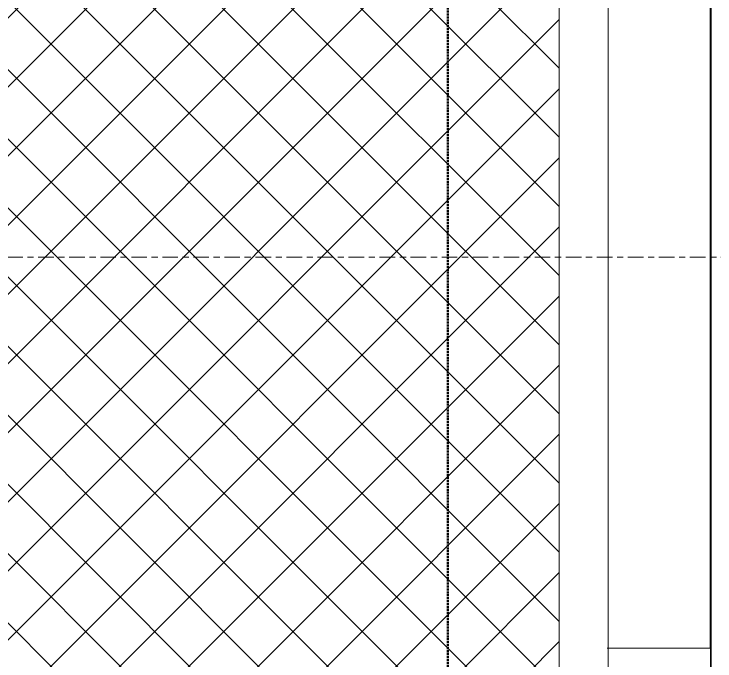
# Model space of a CAD drawing. Header units: millimetres. Extents: x -187664 to 435448, y -313239 to 299894.
# Drawn here: x 119607 to 120324, y -294560 to -293898 of the extents above; entities that cross this region are included whole.
import ezdxf

# ---------------------------------------------------------------- set-up
doc = ezdxf.new("R2010")
doc.units = ezdxf.units.MM
doc.linetypes.add('Centre', pattern=[31.749999999999996, 6.349999999999999, -4.7625, 15.875, -4.7625])
doc.linetypes.add('DPA_Hidden 50', pattern=[3, 2, -1])
for name, color, linetype, lineweight in [('A-DETL-GENF', 7, 'Continuous', 35), ('A-FLOR-LEVL', 7, 'Continuous', 35), ('A-GLAZ-CURT', 7, 'Continuous', 9), ('A-GLAZ-CWMG', 7, 'Continuous', 35)]:
    doc.layers.add(name, color=color, linetype=linetype, lineweight=lineweight)

# ---------------------------------------------------------------- blocks, each defined once
blk = doc.blocks.new('DPA_CP_Fence Type D - Fence Post Left w MRTA Logo-17948346-2120-01 ENTRANCE 1 SECTION A')
at = {"layer": 'A-GLAZ-CURT'}
h = blk.add_hatch(dxfattribs=at)
h.set_pattern_fill('FP_18', style=0, pattern_type=2)
h.set_pattern_definition([(45, (-863975.962, 101450), (-35.35524713544582, 35.35543098320893), []), (135, (-863975.962, 101450), (-35.35524713544582, -35.35543098320893), [])])
h.paths.add_polyline_path([(-864008.8650941685, 101499.8683475023), (-863155.0646301415, 101500.5343323581), (-863141.0909573804, 101502.6316212363), (-863119.6956462348, 101511.8552433278), (-863103.5712580696, 101526.4389226274), (-863092.9393084841, 101542.4219529428), (-863086.8227685097, 101560.7709366067), (-863085.1574946801, 101575.7769072297), (-863085.8234778702, 103330.2243422113), (-863087.9046314354, 103344.1662500396), (-863097.128740481, 103365.5756477888), (-863111.6852833614, 103381.68604318), (-863127.6304259711, 103392.316015998), (-863145.102644803, 103398.4472148155), (-863160.2806135, 103400.1316524975), (-864796.8592799897, 103399.4656676416), (-864810.7693531523, 103397.3905162079), (-864832.1927304239, 103388.1665324189), (-864848.2890524631, 103373.6458175754), (-864858.9239237262, 103357.7108588397), (-864865.0628223417, 103340.3271353986), (-864866.7664154511, 103324.9999999999), (-864866.1004322607, 101569.7756577869), (-864864.0091559484, 101555.8337499602), (-864854.7857137127, 101534.4243522109), (-864840.2378843243, 101518.3139568198), (-864824.3406665055, 101507.7057974534), (-864806.8127399469, 101501.5527851843), (-864791.5812766557, 101499.8683475023), (-864386.1414205895, 101499.8683475023), (-864386.1414205895, 102259.9999999999), (-864388.1414205894, 102259.9999999999), (-864388.1414205894, 102309.9999999999), (-864386.1414205895, 102309.9999999999), (-864386.1414205895, 102409.9999999999), (-864367.7953038838, 102428.0599812821), (-864341.0532075667, 102442.9389274205), (-864333.9833535798, 102445.2793718215), (-864317.9732674632, 102448.6003921535), (-864299.9631001913, 102449.6751924215), (-864277.2864340987, 102446.5777777707), (-864266.3444080392, 102442.9103240217), (-864251.742995939, 102435.7567360528), (-864236.3632351495, 102425.2049568663), (-864221.1414205895, 102409.9999999999), (-864221.1414205895, 102309.9999999999), (-864219.1414205894, 102309.9999999999), (-864219.1414205894, 102259.9999999999), (-864221.1414205895, 102259.9999999999), (-864221.1414205895, 101499.8683475023)])
h.paths.add_polyline_path([(-863975.9608368532, 102352.9999999408), (-863975.9608368532, 102546.9999999586), (-864144.7861962512, 102449.9999999826), (-864008.8650941685, 102371.9054118548)])
h.paths.add_polyline_path([(-863975.9608368532, 102345.0337947114), (-863975.9608368532, 102352.9999999408), (-864047.8591708047, 102352.9999999586), (-864214.9329664493, 102449.9999999999), (-864047.7864388048, 102546.9999999586), (-863975.9608368532, 102546.9999999586), (-863975.9619550837, 102449.9999999826)])
at = {"layer": 'A-GLAZ-CURT', "color": 7}
for p, q in [((-863085.2914457929, 103324.9999999999), (-863085.2914457929, 101574.9999999999)), ((-863035.2914457929, 101574.9999999999), (-863035.2914457929, 103324.9999999999)), ((-862930.1799496739, 101899.9999999999), (-863036.1288897942, 101899.9999999999)), ((-863035.2915083128, 101899.9999999999), (-862930.1799496739, 101899.9999999999))]:
    blk.add_line(p, q, dxfattribs=at)
blk = doc.blocks.new('Rectangular Mullion - Mullion_H-Beam-V185-2120-01 ENTRANCE 1 SECTION A')
at = {"layer": 'A-GLAZ-CWMG', "color": 7}
for p, q in [((-862930.2023139185, 103449.9999999999), (-862930.2023139185, 101449.9999999999)), ((-862930.1799496739, 101449.9999999999), (-862930.1799496739, 103449.9999999999)), ((-862930.4035921198, 102999.9999999999), (-862930.4035921198, 101899.9999999999)), ((-862930.3812278752, 102999.9999999999), (-862930.3812278752, 101899.9999999999))]:
    blk.add_line(p, q, dxfattribs=at)
blk = doc.blocks.new('DPA_AN_Callout - DPA_AN_Callout-15644517-2120-01 ENTRANCE 1 SECTION A')
at = {"layer": 'A-DETL-GENF', "color": 7, "linetype": 'DPA_Hidden 50', "lineweight": 50}
blk.add_line((-863199.3595059874, 103845.0243127077), (-863199.3595059874, 101854.9756872921), dxfattribs=at)

msp = doc.modelspace()

# ---------------------------------------------------------------- linework, layer by layer
at = {"layer": 'A-FLOR-LEVL', "color": 7, "linetype": 'Centre', "lineweight": 9}
msp.add_line((80346.07376918494, -294146.7529596833), (142923.791466383, -294146.7529596833), dxfattribs=at)

# ---------------------------------------------------------------- block references
at = {"layer": 'A-DETL-GENF', "color": 7}
msp.add_blockref('DPA_AN_Callout - DPA_AN_Callout-15644517-2120-01 ENTRANCE 1 SECTION A', (983250.2538571953, -396446.7529596833), dxfattribs=at)
at = {"layer": 'A-GLAZ-CURT', "color": 7}
msp.add_blockref('DPA_CP_Fence Type D - Fence Post Left w MRTA Logo-17948346-2120-01 ENTRANCE 1 SECTION A', (983250.2538571953, -396446.7529596833), dxfattribs=at)
at = {"layer": 'A-GLAZ-CWMG', "color": 7}
msp.add_blockref('Rectangular Mullion - Mullion_H-Beam-V185-2120-01 ENTRANCE 1 SECTION A', (983250.2538571953, -396446.7529596833), dxfattribs=at)

doc.saveas('drawing.dxf')
